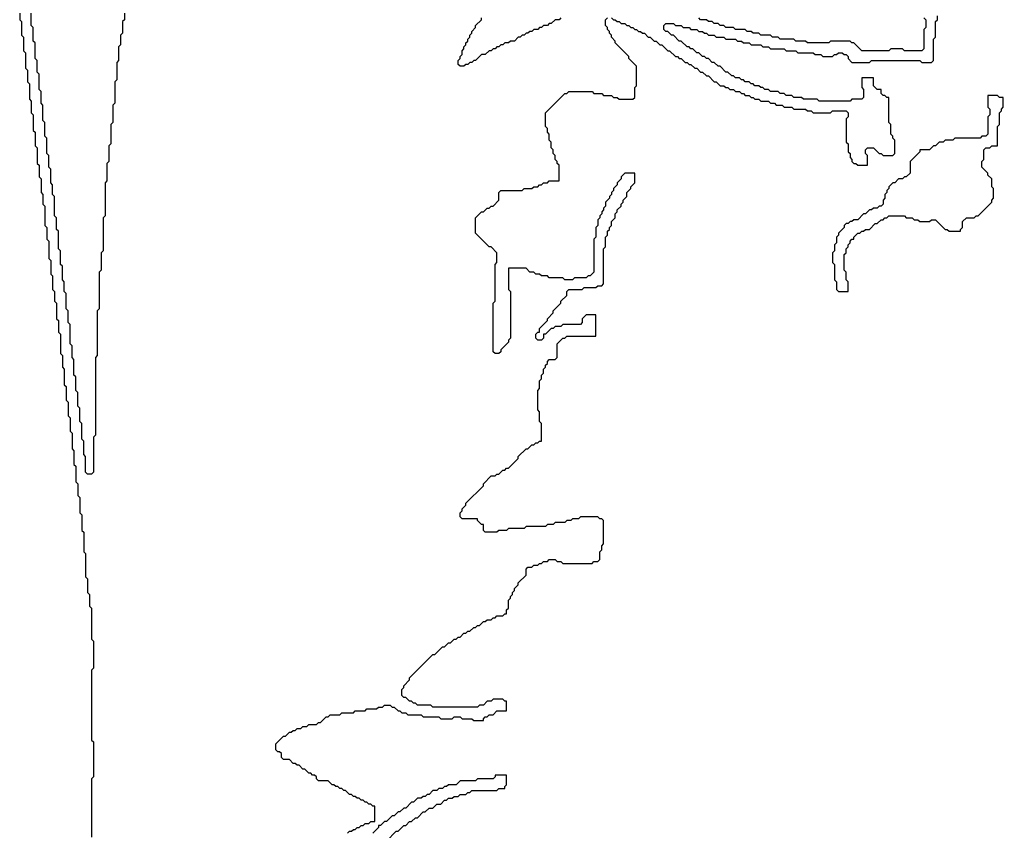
# Model space of a CAD drawing. Header units: metres. Extents: x 0 to 100, y 0 to 127.
# Drawn here: x 60.28 to 72.95, y 10.48 to 20.93 of the extents above; entities that cross this region are included whole.
import ezdxf

# ---------------------------------------------------------------- set-up
doc = ezdxf.new("R2010")
doc.units = ezdxf.units.M

msp = doc.modelspace()

# ---------------------------------------------------------------- linework, layer by layer
for points in [[(61.625, 21.175), (61.625, 20.925), (61.6, 20.9), (61.6, 20.75), (61.575, 20.725), (61.575, 20.6), (61.55, 20.575), (61.55, 20.4), (61.525, 20.375), (61.525, 20.15), (61.5, 20.125), (61.5, 19.85), (61.475, 19.825), (61.475, 19.6), (61.45, 19.575), (61.45, 19.325), (61.425, 19.3), (61.425, 19.1), (61.4, 19.075), (61.4, 18.85), (61.375, 18.825), (61.375, 18.4), (61.35, 18.375), (61.35, 17.95), (61.325, 17.925), (61.325, 17.7), (61.3, 17.675), (61.3, 17.2), (61.275, 17.175), (61.275, 16.6), (61.25, 16.575), (61.25, 15.575), (61.225, 15.55), (61.225, 15.1), (61.2, 15.075), (61.15, 15.075), (61.125, 15.1), (61.125, 15.3), (61.1, 15.325), (61.1, 15.5), (61.075, 15.525), (61.075, 15.725), (61.05, 15.75), (61.05, 15.925), (61.025, 15.95), (61.025, 16.125), (61, 16.15), (61, 16.325), (60.975, 16.35), (60.975, 16.55), (60.95, 16.575), (60.95, 16.725), (60.925, 16.75), (60.925, 17), (60.9, 17.025), (60.9, 17.175), (60.875, 17.2), (60.875, 17.4), (60.85, 17.425), (60.85, 17.55), (60.825, 17.575), (60.825, 17.75), (60.8, 17.775), (60.8, 17.95), (60.775, 17.975), (60.775, 18.2), (60.75, 18.225), (60.75, 18.375), (60.725, 18.4), (60.725, 18.65), (60.7, 18.675), (60.7, 18.8), (60.675, 18.825), (60.675, 19), (60.65, 19.025), (60.65, 19.175), (60.625, 19.2), (60.625, 19.4), (60.6, 19.425), (60.6, 19.6), (60.575, 19.625), (60.575, 19.825), (60.55, 19.85), (60.55, 20), (60.525, 20.025), (60.525, 20.225), (60.5, 20.25), (60.5, 20.4), (60.475, 20.425), (60.475, 20.625), (60.45, 20.65), (60.45, 20.825), (60.425, 20.85), (60.425, 21.025)], [(60.275, 21.05), (60.275, 20.925), (60.3, 20.9), (60.3, 20.725), (60.325, 20.7), (60.325, 20.525), (60.35, 20.5), (60.35, 20.3), (60.375, 20.275), (60.375, 20.125), (60.4, 20.1), (60.4, 19.9), (60.425, 19.875), (60.425, 19.725), (60.45, 19.7), (60.45, 19.5), (60.475, 19.475), (60.475, 19.3), (60.5, 19.275), (60.5, 19.075), (60.525, 19.05), (60.525, 18.9), (60.55, 18.875), (60.55, 18.7), (60.575, 18.675), (60.575, 18.55), (60.6, 18.525), (60.6, 18.275), (60.625, 18.25), (60.625, 18.1), (60.65, 18.075), (60.65, 17.85), (60.675, 17.825), (60.675, 17.65), (60.7, 17.625), (60.7, 17.45), (60.725, 17.425), (60.725, 17.3), (60.75, 17.275), (60.75, 17.075), (60.775, 17.05), (60.775, 16.9), (60.8, 16.875), (60.8, 16.625), (60.825, 16.6), (60.825, 16.45), (60.85, 16.425), (60.85, 16.225), (60.875, 16.2), (60.875, 16.025), (60.9, 16), (60.9, 15.825), (60.925, 15.8), (60.925, 15.625), (60.95, 15.6), (60.95, 15.4), (60.975, 15.375), (60.975, 15.2), (61, 15.175), (61, 14.975), (61.025, 14.95), (61.025, 14.8), (61.05, 14.775), (61.05, 14.575), (61.075, 14.55), (61.075, 14.35), (61.1, 14.325), (61.1, 14.075), (61.125, 14.05), (61.125, 13.75), (61.15, 13.725), (61.15, 13.55), (61.175, 13.525), (61.175, 13.375), (61.2, 13.35), (61.2, 12.95), (61.225, 12.925), (61.225, 12.575), (61.2, 12.55), (61.2, 11.65), (61.225, 11.625), (61.225, 11.175), (61.2, 11.15), (61.2, 10.4)], [(64.5, 10.45), (64.525, 10.475), (64.55, 10.475), (64.575, 10.5), (64.6, 10.5), (64.625, 10.525), (64.65, 10.525), (64.675, 10.55), (64.7, 10.55), (64.725, 10.575), (64.775, 10.575), (64.8, 10.6), (64.85, 10.6), (64.85, 10.8), (64.825, 10.8), (64.8, 10.825), (64.775, 10.825), (64.75, 10.85), (64.725, 10.85), (64.7, 10.875), (64.675, 10.875), (64.65, 10.9), (64.625, 10.9), (64.6, 10.925), (64.575, 10.925), (64.55, 10.95), (64.525, 10.95), (64.475, 11), (64.45, 11), (64.425, 11.025), (64.4, 11.025), (64.375, 11.05), (64.35, 11.05), (64.325, 11.075), (64.3, 11.075), (64.25, 11.125), (64.125, 11.125), (64.1, 11.15), (64.1, 11.175), (64.075, 11.2), (64.05, 11.2), (64.025, 11.225), (64, 11.225), (63.95, 11.275), (63.925, 11.275), (63.875, 11.325), (63.85, 11.325), (63.825, 11.35), (63.8, 11.35), (63.75, 11.4), (63.675, 11.4), (63.65, 11.425), (63.65, 11.475), (63.625, 11.5), (63.6, 11.5), (63.575, 11.525), (63.575, 11.6), (63.675, 11.7), (63.7, 11.7), (63.75, 11.75), (63.775, 11.75), (63.8, 11.775), (63.825, 11.775), (63.85, 11.8), (63.9, 11.8), (63.925, 11.825), (63.975, 11.825), (64, 11.85), (64.1, 11.85), (64.125, 11.875), (64.15, 11.875), (64.225, 11.95), (64.25, 11.95), (64.275, 11.975), (64.4, 11.975), (64.425, 12), (64.575, 12), (64.6, 12.025), (64.725, 12.025), (64.75, 12.05), (64.875, 12.05), (64.9, 12.075), (64.95, 12.075), (64.975, 12.1), (65.05, 12.1), (65.075, 12.075), (65.1, 12.075), (65.15, 12.025), (65.175, 12.025), (65.2, 12), (65.25, 12), (65.275, 11.975), (65.45, 11.975), (65.475, 11.95), (65.675, 11.95), (65.7, 11.925), (65.85, 11.925), (65.875, 11.95), (65.95, 11.95), (65.975, 11.925), (66.1, 11.925), (66.125, 11.9), (66.25, 11.9), (66.25, 11.925), (66.275, 11.95), (66.3, 11.95), (66.325, 11.975), (66.375, 11.975), (66.425, 12.025), (66.55, 12.025), (66.55, 12.15), (66.525, 12.15), (66.5, 12.175), (66.375, 12.175), (66.35, 12.15), (66.3, 12.15), (66.25, 12.1), (66.2, 12.1), (66.175, 12.075), (65.6, 12.075), (65.575, 12.1), (65.4, 12.1), (65.375, 12.125), (65.35, 12.125), (65.325, 12.15), (65.3, 12.15), (65.25, 12.2), (65.225, 12.2), (65.2, 12.225), (65.2, 12.3), (65.225, 12.325), (65.225, 12.35), (65.3, 12.425), (65.3, 12.45), (65.6, 12.75), (65.625, 12.75), (65.725, 12.85), (65.75, 12.85), (65.8, 12.9), (65.825, 12.9), (65.875, 12.95), (65.9, 12.95), (65.925, 12.975), (65.95, 12.975), (66, 13.025), (66.025, 13.025), (66.05, 13.05), (66.075, 13.05), (66.125, 13.1), (66.15, 13.1), (66.175, 13.125), (66.2, 13.125), (66.25, 13.175), (66.275, 13.175), (66.3, 13.2), (66.35, 13.2), (66.375, 13.225), (66.4, 13.225), (66.425, 13.25), (66.5, 13.25), (66.525, 13.275), (66.55, 13.275), (66.55, 13.325), (66.575, 13.35), (66.575, 13.45), (66.6, 13.475), (66.6, 13.5), (66.625, 13.525), (66.625, 13.55), (66.65, 13.575), (66.65, 13.6), (66.7, 13.65), (66.7, 13.675), (66.8, 13.775), (66.8, 13.85), (66.825, 13.875), (66.875, 13.875), (66.9, 13.9), (66.95, 13.9), (66.975, 13.925), (67, 13.925), (67.025, 13.95), (67.075, 13.95), (67.1, 13.975), (67.175, 13.975), (67.2, 13.95), (67.25, 13.95), (67.275, 13.925), (67.65, 13.925), (67.675, 13.95), (67.725, 13.95), (67.75, 13.975), (67.75, 14.075), (67.775, 14.1), (67.775, 14.15), (67.8, 14.175), (67.8, 14.475), (67.775, 14.5), (67.75, 14.5), (67.725, 14.525), (67.5, 14.525), (67.475, 14.5), (67.4, 14.5), (67.375, 14.475), (67.325, 14.475), (67.3, 14.45), (67.175, 14.45), (67.15, 14.425), (67.075, 14.425), (67.05, 14.4), (66.8, 14.4), (66.775, 14.375), (66.575, 14.375), (66.55, 14.35), (66.45, 14.35), (66.425, 14.325), (66.275, 14.325), (66.25, 14.35), (66.25, 14.425), (66.225, 14.425), (66.175, 14.475), (66.175, 14.5), (65.975, 14.5), (65.95, 14.525), (65.95, 14.575), (65.975, 14.6), (65.975, 14.625), (66.025, 14.675), (66.025, 14.7), (66.25, 14.925), (66.25, 14.95), (66.35, 15.05), (66.4, 15.05), (66.425, 15.075), (66.45, 15.075), (66.5, 15.125), (66.525, 15.125), (66.55, 15.15), (66.575, 15.15), (66.7, 15.275), (66.7, 15.3), (66.8, 15.4), (66.825, 15.4), (66.875, 15.45), (66.9, 15.45), (66.925, 15.475), (66.95, 15.475), (66.975, 15.5), (67, 15.5), (67, 15.725), (66.975, 15.75), (66.975, 15.875), (66.95, 15.9), (66.95, 16.15), (66.975, 16.175), (66.975, 16.275), (67, 16.3), (67, 16.35), (67.025, 16.375), (67.025, 16.425), (67.05, 16.45), (67.05, 16.475), (67.075, 16.5), (67.075, 16.525), (67.1, 16.55), (67.175, 16.55), (67.2, 16.575), (67.2, 16.75), (67.275, 16.825), (67.3, 16.825), (67.325, 16.85), (67.7, 16.85), (67.7, 17.125), (67.575, 17.125), (67.525, 17.075), (67.525, 17.025), (67.5, 17), (67.275, 17), (67.25, 16.975), (67.175, 16.975), (67.15, 16.95), (67.125, 16.95), (67.05, 16.875), (67.025, 16.875), (67.025, 16.825), (67, 16.8), (66.95, 16.8), (66.925, 16.825), (66.925, 16.875), (66.95, 16.9), (66.975, 16.9), (66.975, 16.95), (67.075, 17.05), (67.075, 17.075), (67.15, 17.15), (67.15, 17.175), (67.25, 17.275), (67.25, 17.3), (67.325, 17.375), (67.325, 17.425), (67.35, 17.45), (67.525, 17.45), (67.55, 17.475), (67.7, 17.475), (67.725, 17.5), (67.775, 17.5), (67.8, 17.525), (67.8, 17.975), (67.825, 18), (67.825, 18.125), (67.85, 18.15), (67.85, 18.2), (67.875, 18.225), (67.875, 18.25), (67.9, 18.275), (67.9, 18.325), (67.95, 18.375), (67.95, 18.425), (67.975, 18.45), (67.975, 18.475), (68.025, 18.525), (68.025, 18.55), (68.05, 18.575), (68.05, 18.6), (68.1, 18.65), (68.1, 18.7), (68.15, 18.75), (68.15, 18.775), (68.2, 18.825), (68.2, 18.95), (68.075, 18.95), (68.025, 18.9), (68.025, 18.875), (67.975, 18.825), (67.975, 18.8), (67.925, 18.75), (67.925, 18.725), (67.9, 18.7), (67.9, 18.675), (67.875, 18.65), (67.875, 18.625), (67.825, 18.575), (67.825, 18.525), (67.8, 18.5), (67.8, 18.475), (67.775, 18.45), (67.775, 18.425), (67.75, 18.4), (67.75, 18.375), (67.725, 18.35), (67.725, 18.275), (67.7, 18.25), (67.7, 18.125), (67.675, 18.1), (67.675, 17.675), (67.625, 17.625), (67.6, 17.625), (67.575, 17.6), (67.425, 17.6), (67.4, 17.575), (67.3, 17.575), (67.275, 17.6), (67.1, 17.6), (67.075, 17.625), (67, 17.625), (66.975, 17.65), (66.925, 17.65), (66.9, 17.675), (66.85, 17.675), (66.8, 17.725), (66.575, 17.725), (66.575, 17.45), (66.6, 17.425), (66.6, 16.825), (66.575, 16.8), (66.575, 16.775), (66.475, 16.675), (66.475, 16.65), (66.45, 16.625), (66.4, 16.625), (66.375, 16.65), (66.375, 17.275), (66.4, 17.3), (66.4, 17.775), (66.425, 17.8), (66.425, 17.925), (66.35, 18), (66.325, 18), (66.15, 18.175), (66.15, 18.375), (66.225, 18.45), (66.25, 18.45), (66.3, 18.5), (66.325, 18.5), (66.35, 18.525), (66.375, 18.525), (66.45, 18.6), (66.45, 18.7), (66.475, 18.725), (66.75, 18.725), (66.775, 18.75), (66.875, 18.75), (66.9, 18.775), (66.95, 18.775), (66.975, 18.8), (67, 18.8), (67.025, 18.825), (67.075, 18.825), (67.1, 18.85), (67.225, 18.85), (67.225, 19.05), (67.2, 19.075), (67.2, 19.1), (67.175, 19.125), (67.175, 19.175), (67.15, 19.2), (67.15, 19.25), (67.125, 19.275), (67.125, 19.35), (67.1, 19.375), (67.1, 19.45), (67.075, 19.475), (67.075, 19.525), (67.05, 19.55), (67.05, 19.725), (67.3, 19.975), (67.325, 19.975), (67.35, 20), (67.65, 20), (67.675, 19.975), (67.775, 19.975), (67.8, 19.95), (67.9, 19.95), (67.925, 19.925), (67.975, 19.925), (68, 19.9), (68.175, 19.9), (68.2, 19.925), (68.2, 20.05), (68.225, 20.075), (68.225, 20.325), (68.125, 20.425), (68.125, 20.45), (67.95, 20.625), (67.95, 20.65), (67.9, 20.7), (67.9, 20.725), (67.875, 20.75), (67.875, 20.775), (67.85, 20.8), (67.85, 20.825), (67.825, 20.85), (67.825, 20.925), (67.85, 20.95)], [(67.25, 20.95), (67.225, 20.925), (67.175, 20.925), (67.125, 20.875), (67.1, 20.875), (67.075, 20.85), (67.025, 20.85), (67, 20.825), (66.975, 20.825), (66.95, 20.8), (66.9, 20.8), (66.875, 20.775), (66.85, 20.775), (66.825, 20.75), (66.8, 20.75), (66.775, 20.725), (66.75, 20.725), (66.725, 20.7), (66.7, 20.7), (66.65, 20.65), (66.6, 20.65), (66.575, 20.625), (66.525, 20.625), (66.5, 20.6), (66.475, 20.6), (66.45, 20.575), (66.425, 20.575), (66.4, 20.55), (66.375, 20.55), (66.35, 20.525), (66.325, 20.525), (66.275, 20.475), (66.225, 20.475), (66.15, 20.4), (66.125, 20.4), (66.1, 20.375), (66.075, 20.375), (66.05, 20.35), (66.025, 20.35), (66, 20.325), (65.95, 20.325), (65.925, 20.35), (65.925, 20.4), (65.95, 20.425), (65.95, 20.45), (65.975, 20.475), (65.975, 20.525), (66, 20.55), (66, 20.575), (66.025, 20.6), (66.025, 20.625), (66.05, 20.65), (66.05, 20.675), (66.075, 20.7), (66.075, 20.725), (66.1, 20.75), (66.1, 20.775), (66.15, 20.825), (66.15, 20.85), (66.225, 20.925), (66.225, 20.95)], [(67.9, 20.95), (67.925, 20.925), (67.95, 20.925), (67.975, 20.9), (68, 20.9), (68.025, 20.875), (68.075, 20.875), (68.1, 20.85), (68.125, 20.85), (68.15, 20.825), (68.175, 20.825), (68.2, 20.8), (68.225, 20.8), (68.25, 20.775), (68.275, 20.775), (68.3, 20.75), (68.325, 20.75), (68.375, 20.7), (68.4, 20.7), (68.45, 20.65), (68.475, 20.65), (68.525, 20.6), (68.55, 20.6), (68.625, 20.525), (68.65, 20.525), (68.725, 20.45), (68.75, 20.45), (68.775, 20.425), (68.8, 20.425), (68.85, 20.375), (68.875, 20.375), (68.9, 20.35), (68.925, 20.35), (68.975, 20.3), (69, 20.3), (69.05, 20.25), (69.075, 20.25), (69.125, 20.2), (69.15, 20.2), (69.225, 20.125), (69.25, 20.125), (69.3, 20.075), (69.35, 20.075), (69.375, 20.05), (69.4, 20.05), (69.425, 20.025), (69.475, 20.025), (69.5, 20), (69.55, 20), (69.575, 19.975), (69.6, 19.975), (69.625, 19.95), (69.675, 19.95), (69.7, 19.925), (69.725, 19.925), (69.75, 19.9), (69.8, 19.9), (69.825, 19.875), (69.925, 19.875), (69.95, 19.85), (70, 19.85), (70.025, 19.825), (70.1, 19.825), (70.125, 19.8), (70.225, 19.8), (70.25, 19.775), (70.4, 19.775), (70.425, 19.75), (70.475, 19.75), (70.5, 19.725), (70.725, 19.725), (70.75, 19.75), (70.925, 19.75), (70.95, 19.725), (70.95, 19.675), (70.925, 19.65), (70.925, 19.35), (70.95, 19.325), (70.95, 19.225), (70.975, 19.2), (70.975, 19.15), (71, 19.125), (71, 19.1), (71.025, 19.075), (71.05, 19.075), (71.075, 19.05), (71.2, 19.05), (71.2, 19.175), (71.175, 19.2), (71.175, 19.25), (71.2, 19.275), (71.275, 19.275), (71.35, 19.2), (71.375, 19.2), (71.4, 19.175), (71.525, 19.175), (71.55, 19.2), (71.55, 19.375), (71.525, 19.4), (71.525, 19.425), (71.5, 19.45), (71.5, 19.575), (71.475, 19.6), (71.475, 19.925), (71.45, 19.925), (71.425, 19.95), (71.4, 19.95), (71.375, 19.975), (71.375, 20.025), (71.325, 20.025), (71.275, 20.075), (71.275, 20.175), (71.125, 20.175), (71.125, 20.05), (71.15, 20.025), (71.15, 19.925), (71.125, 19.9), (71, 19.9), (70.975, 19.875), (70.575, 19.875), (70.55, 19.9), (70.375, 19.9), (70.35, 19.925), (70.25, 19.925), (70.225, 19.95), (70.15, 19.95), (70.125, 19.975), (70.075, 19.975), (70.05, 20), (69.95, 20), (69.925, 20.025), (69.875, 20.025), (69.85, 20.05), (69.825, 20.05), (69.8, 20.075), (69.75, 20.075), (69.725, 20.1), (69.7, 20.1), (69.675, 20.125), (69.625, 20.125), (69.6, 20.15), (69.575, 20.15), (69.55, 20.175), (69.5, 20.175), (69.475, 20.2), (69.45, 20.2), (69.4, 20.25), (69.375, 20.25), (69.3, 20.325), (69.275, 20.325), (69.225, 20.375), (69.2, 20.375), (69.15, 20.425), (69.125, 20.425), (69.1, 20.45), (69.075, 20.45), (69.025, 20.5), (69, 20.5), (68.95, 20.55), (68.925, 20.55), (68.9, 20.575), (68.875, 20.575), (68.8, 20.65), (68.775, 20.65), (68.7, 20.725), (68.675, 20.725), (68.625, 20.775), (68.6, 20.775), (68.575, 20.8), (68.575, 20.85), (68.6, 20.875), (68.7, 20.875), (68.725, 20.85), (68.8, 20.85), (68.825, 20.825), (68.9, 20.825), (68.925, 20.8), (69, 20.8), (69.025, 20.775), (69.075, 20.775), (69.1, 20.75), (69.125, 20.75), (69.15, 20.725), (69.225, 20.725), (69.25, 20.7), (69.35, 20.7), (69.375, 20.675), (69.5, 20.675), (69.525, 20.65), (69.575, 20.65), (69.6, 20.625), (69.675, 20.625), (69.7, 20.6), (69.825, 20.6), (69.85, 20.575), (69.925, 20.575), (69.95, 20.55), (70.125, 20.55), (70.15, 20.525), (70.275, 20.525), (70.3, 20.5), (70.5, 20.5), (70.525, 20.475), (70.6, 20.475), (70.625, 20.45), (70.75, 20.45), (70.775, 20.475), (70.8, 20.475), (70.825, 20.5), (70.875, 20.5), (70.9, 20.475), (70.925, 20.475), (70.95, 20.45), (70.95, 20.425), (71, 20.375), (71.225, 20.375), (71.25, 20.4), (71.875, 20.4), (71.9, 20.375), (72.025, 20.375), (72.05, 20.4), (72.05, 20.675), (72.075, 20.7), (72.075, 20.9), (72.1, 20.925), (72.1, 20.975)], [(71.925, 20.95), (71.95, 20.925), (71.95, 20.825), (71.925, 20.8), (71.925, 20.55), (71.9, 20.525), (71.675, 20.525), (71.65, 20.55), (71.5, 20.55), (71.475, 20.525), (71.125, 20.525), (71.025, 20.625), (71, 20.625), (70.975, 20.65), (70.725, 20.65), (70.7, 20.625), (70.425, 20.625), (70.4, 20.65), (70.275, 20.65), (70.25, 20.675), (70.075, 20.675), (70.05, 20.7), (69.975, 20.7), (69.95, 20.725), (69.825, 20.725), (69.8, 20.75), (69.725, 20.75), (69.7, 20.775), (69.65, 20.775), (69.625, 20.8), (69.5, 20.8), (69.475, 20.825), (69.375, 20.825), (69.35, 20.85), (69.3, 20.85), (69.275, 20.875), (69.225, 20.875), (69.2, 20.9), (69.15, 20.9), (69.125, 20.925), (69.05, 20.925), (69.025, 20.95)], [(65, 10.35), (65.125, 10.475), (65.15, 10.475), (65.225, 10.55), (65.25, 10.55), (65.3, 10.6), (65.325, 10.6), (65.375, 10.65), (65.4, 10.65), (65.475, 10.725), (65.5, 10.725), (65.55, 10.775), (65.6, 10.775), (65.65, 10.825), (65.7, 10.825), (65.75, 10.875), (65.775, 10.875), (65.8, 10.9), (65.85, 10.9), (65.875, 10.925), (65.925, 10.925), (65.95, 10.95), (66.025, 10.95), (66.05, 10.975), (66.075, 10.975), (66.1, 11), (66.425, 11), (66.45, 11.025), (66.525, 11.025), (66.525, 11.05), (66.55, 11.075), (66.55, 11.2), (66.4, 11.2), (66.4, 11.175), (66.375, 11.15), (66.175, 11.15), (66.15, 11.125), (65.95, 11.125), (65.9, 11.075), (65.8, 11.075), (65.775, 11.05), (65.75, 11.05), (65.725, 11.025), (65.675, 11.025), (65.65, 11), (65.6, 11), (65.55, 10.95), (65.525, 10.95), (65.5, 10.925), (65.475, 10.925), (65.45, 10.9), (65.4, 10.9), (65.35, 10.85), (65.325, 10.85), (65.25, 10.775), (65.225, 10.775), (65.175, 10.725), (65.15, 10.725), (65.1, 10.675), (65.075, 10.675), (65, 10.6), (64.975, 10.6), (64.925, 10.55), (64.9, 10.55), (64.9, 10.525), (64.825, 10.45)]]:
    msp.add_lwpolyline(points)
msp.add_lwpolyline([(72.75, 19.95), (72.75, 19.8), (72.775, 19.775), (72.775, 19.7), (72.75, 19.675), (72.75, 19.45), (72.725, 19.425), (72.675, 19.425), (72.65, 19.4), (72.325, 19.4), (72.3, 19.375), (72.2, 19.375), (72.175, 19.35), (72.125, 19.35), (72.075, 19.3), (72.05, 19.3), (72, 19.25), (71.875, 19.25), (71.875, 19.225), (71.75, 19.1), (71.75, 18.95), (71.7, 18.9), (71.675, 18.9), (71.65, 18.875), (71.6, 18.875), (71.55, 18.825), (71.525, 18.825), (71.475, 18.775), (71.475, 18.75), (71.45, 18.725), (71.45, 18.7), (71.425, 18.675), (71.425, 18.625), (71.4, 18.6), (71.4, 18.55), (71.375, 18.525), (71.35, 18.525), (71.325, 18.5), (71.275, 18.5), (71.25, 18.475), (71.225, 18.475), (71.175, 18.425), (71.15, 18.425), (71.075, 18.35), (71.025, 18.35), (71, 18.325), (70.975, 18.325), (70.95, 18.3), (70.925, 18.3), (70.9, 18.275), (70.9, 18.25), (70.825, 18.175), (70.825, 18.15), (70.8, 18.125), (70.8, 18.05), (70.775, 18.025), (70.775, 17.95), (70.75, 17.925), (70.75, 17.8), (70.775, 17.775), (70.775, 17.575), (70.8, 17.55), (70.8, 17.45), (70.825, 17.425), (70.95, 17.425), (70.95, 17.55), (70.925, 17.575), (70.925, 17.675), (70.9, 17.7), (70.9, 17.9), (70.925, 17.925), (70.925, 17.975), (70.95, 18), (70.95, 18.025), (70.975, 18.05), (70.975, 18.075), (71, 18.1), (71.025, 18.1), (71.025, 18.125), (71.075, 18.175), (71.1, 18.175), (71.125, 18.2), (71.15, 18.2), (71.175, 18.225), (71.225, 18.225), (71.3, 18.3), (71.325, 18.3), (71.375, 18.35), (71.4, 18.35), (71.425, 18.375), (71.45, 18.375), (71.475, 18.4), (71.675, 18.4), (71.7, 18.375), (71.775, 18.375), (71.8, 18.35), (71.85, 18.35), (71.875, 18.325), (72, 18.325), (72.025, 18.35), (72.075, 18.35), (72.2, 18.225), (72.225, 18.225), (72.25, 18.2), (72.4, 18.2), (72.4, 18.225), (72.425, 18.25), (72.425, 18.325), (72.475, 18.375), (72.575, 18.375), (72.6, 18.4), (72.625, 18.4), (72.8, 18.575), (72.8, 18.6), (72.825, 18.625), (72.825, 18.75), (72.8, 18.775), (72.8, 18.875), (72.75, 18.925), (72.75, 18.95), (72.675, 19.025), (72.675, 19.1), (72.7, 19.125), (72.7, 19.25), (72.725, 19.275), (72.775, 19.275), (72.8, 19.3), (72.875, 19.3), (72.875, 19.55), (72.9, 19.575), (72.9, 19.725), (72.925, 19.75), (72.925, 19.775), (72.95, 19.8), (72.95, 19.925), (72.9, 19.925), (72.875, 19.95)], close=True)

doc.saveas('drawing.dxf')
